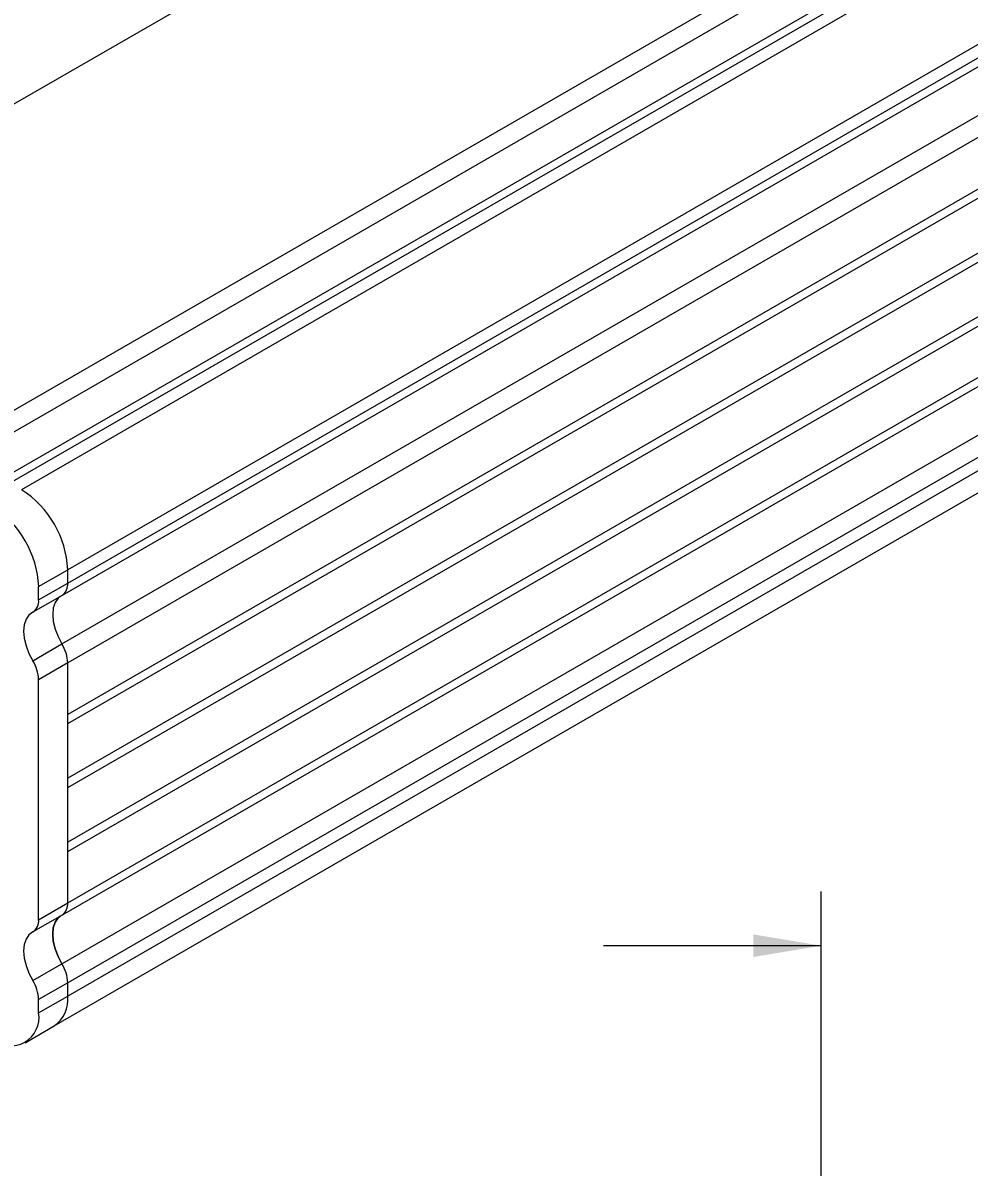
# Model space of a CAD drawing. Header units: inches. Extents: x 0.04 to 7.3, y 0.02 to 5.63.
# Drawn here: x 4.553 to 6.003, y 2.99 to 4.743 of the extents above; entities that cross this region are included whole.
import ezdxf

# ---------------------------------------------------------------- set-up
doc = ezdxf.new("R2010")
doc.units = ezdxf.units.IN
doc.header["$MEASUREMENT"] = 0
doc.styles.add('SLDTEXTSTYLE0', font='TXT', dxfattribs={"width": 0.75})
doc.dimstyles.new('SLDDIMSTYLE2', dxfattribs={"dimtxt": 0.091864, "dimasz": 0.104, "dimexe": 0, "dimexo": 0.0625, "dimgap": 0.022966, "dimtad": 0, "dimtih": 1, "dimtoh": 1, "dimrnd": 1e-09, "dimzin": 0, "dimdsep": 46, "dimtxsty": 'SLDTEXTSTYLE0', "dimsah": 1, "dimcen": 0.09, "dimadec": 0, "dimazin": 0, "dimtfac": 1, "dimtmove": 0, "dimatfit": 0, "dimfxl": 1, "dimfrac": 2, "dimtolj": 1, "dimtzin": 12, "dimarcsym": 0})

# ---------------------------------------------------------------- blocks, each defined once
blk = doc.blocks.new('_D_4')
at = {"color": 7, "linetype": 'Continuous', "lineweight": 0, "ltscale": 0.666667}
for p, q in [((5.7763, 2.4725), (5.7763, 3.4128)), ((6.2763, 2.6926), (6.2763, 3.4128)), ((5.7763, 3.3295), (5.4429, 3.3295)), ((6.2763, 3.3295), (6.548, 3.3295)), ((6.6565, 3.3288), (6.6285, 3.3288)), ((6.6285, 3.3288), (6.6285, 3.183)), ((7.1238, 3.3288), (7.1517, 3.3288)), ((7.1517, 3.3288), (7.1517, 3.183)), ((6.6285, 3.183), (6.6565, 3.183)), ((7.1517, 3.183), (7.1238, 3.183))]:
    blk.add_line(p, q, dxfattribs=at)
for points in [[(5.7763, 3.3295), (5.6723, 3.3468), (5.6723, 3.3122)], [(6.2763, 3.3295), (6.3803, 3.3122), (6.3803, 3.3468)]]:
    blk.add_solid(points, dxfattribs=at)
at = {"color": 7, "linetype": 'Continuous', "lineweight": 0, "ltscale": 0.666667, "char_height": 0.09186, "attachment_point": 1, "style": 'SLDTEXTSTYLE0'}
for s, insert in [('0.50in', (6.7218, 3.4659)), ('12.7mm', (6.6565, 3.3014))]:
    blk.add_mtext(s, dxfattribs=dict(at, insert=insert))

msp = doc.modelspace()

# ---------------------------------------------------------------- linework, layer by layer
at = {"color": 7, "linetype": 'Continuous', "lineweight": 15, "ltscale": 0.666667}
for p, q in [((5.5962, 5.2292), (4.1254, 4.3801)), ((4.4542, 4.0678), (6.1371, 5.0394)), ((6.1966, 5.0118), (4.5137, 4.0403)), ((6.2166, 5.0098), (4.5337, 4.0383)), ((6.2344, 4.9996), (4.5515, 4.028)), ((4.532, 4.1454), (6.0028, 4.9945)), ((6.3051, 4.8771), (4.6222, 3.9056)), ((4.6222, 3.885), (6.3051, 4.8566)), ((4.6139, 3.8667), (6.2968, 4.8383)), ((4.6132, 3.7918), (6.2961, 4.7633)), ((6.3051, 4.7343), (4.6222, 3.7628)), ((6.3051, 4.6555), (4.6222, 3.684)), ((4.6222, 3.6699), (6.3051, 4.6414)), ((6.3051, 4.5575), (4.6222, 3.586)), ((4.6222, 3.5719), (6.3051, 4.5434)), ((6.3051, 4.4596), (4.6222, 3.488)), ((4.6222, 3.4739), (6.3051, 4.4454)), ((4.6222, 3.3951), (6.3051, 4.3666)), ((4.6139, 3.3768), (6.2968, 4.3483)), ((4.6132, 3.3019), (6.2961, 4.2734)), ((6.3051, 4.2444), (4.6222, 3.2728)), ((6.3051, 4.2239), (4.6222, 3.2523)), ((4.6014, 3.2065), (6.2844, 4.1781)), ((4.5776, 3.8798), (4.6222, 3.9056)), ((4.6222, 3.885), (4.6222, 3.9056)), ((4.5776, 3.8593), (4.6222, 3.885)), ((4.5776, 3.8593), (4.5776, 3.8798)), ((4.5693, 3.841), (4.6139, 3.8667)), ((4.5686, 3.7661), (4.6132, 3.7918)), ((4.6222, 3.7628), (4.5776, 3.737)), ((4.6222, 3.3951), (4.6222, 3.7628)), ((4.6222, 3.684), (4.6222, 3.7628)), ((4.5776, 3.3694), (4.5776, 3.737)), ((4.6222, 3.586), (4.6222, 3.6699)), ((4.6222, 3.488), (4.6222, 3.5719)), ((4.6222, 3.3951), (4.6222, 3.4739)), ((4.5776, 3.3694), (4.6222, 3.3951)), ((4.5693, 3.3511), (4.6139, 3.3768)), ((4.5686, 3.2762), (4.6132, 3.3019)), ((4.6222, 3.2728), (4.5776, 3.2471)), ((4.6222, 3.2523), (4.6222, 3.2728)), ((4.5776, 3.2266), (4.6222, 3.2523)), ((4.5776, 3.2266), (4.5776, 3.2471)), ((4.5569, 3.1808), (4.6014, 3.2065))]:
    msp.add_line(p, q, dxfattribs=at)
at = {"color": 7, "linetype": 'Continuous', "lineweight": 15, "ltscale": 0.666667, "flags": 128}
for points in [[(4.6108, 3.865), (4.6073, 3.8619), (4.6028, 3.8554), (4.6001, 3.847), (4.5992, 3.8372), (4.6001, 3.8263), (4.6028, 3.8147), (4.6073, 3.8031), (4.6132, 3.7918)], [(4.6108, 3.865), (4.6073, 3.8619), (4.6028, 3.8554), (4.6001, 3.847), (4.5992, 3.8372), (4.6001, 3.8263), (4.6028, 3.8147), (4.6073, 3.8031), (4.6132, 3.7918)], [(4.5686, 3.8406), (4.5627, 3.8362), (4.5583, 3.8297), (4.5556, 3.8213), (4.5546, 3.8115), (4.5556, 3.8005), (4.5583, 3.789), (4.5627, 3.7774), (4.5686, 3.7661)], [(4.6108, 3.375), (4.6073, 3.372), (4.6028, 3.3655), (4.6001, 3.3571), (4.5992, 3.3472), (4.6001, 3.3363), (4.6028, 3.3248), (4.6073, 3.3132), (4.6132, 3.3019)], [(4.6132, 3.3019), (4.6073, 3.3132), (4.6028, 3.3248), (4.6001, 3.3363), (4.5992, 3.3472), (4.6001, 3.3571), (4.6028, 3.3655), (4.6073, 3.372), (4.6105, 3.3749)], [(4.5686, 3.3507), (4.5627, 3.3463), (4.5583, 3.3397), (4.5556, 3.3314), (4.5546, 3.3215), (4.5556, 3.3106), (4.5583, 3.2991), (4.5627, 3.2875), (4.5686, 3.2762)]]:
    msp.add_lwpolyline(points, dxfattribs=at)
at = {"color": 7, "linetype": 'Continuous', "lineweight": 15, "ltscale": 0.444444}
for centre, radius, start, end in [((4.4686, 3.8986), 0.1537, 2.6055, 57.3945), ((4.4241, 3.8729), 0.1537, 2.6055, 57.3945), ((4.6023, 3.883), 0.02, 305.4558, 5.8563), ((4.558, 3.8572), 0.0197, 302.6065, 6.1066), ((4.5639, 3.7607), 0.0583, 2.0583, 32.2697), ((4.5193, 3.735), 0.0583, 2.0583, 32.2697), ((4.6023, 3.3931), 0.02, 305.4558, 5.8563), ((4.558, 3.3673), 0.0197, 302.6065, 6.1066), ((4.5639, 3.2707), 0.0583, 2.0583, 32.2697), ((4.5193, 3.245), 0.0583, 2.0583, 32.2697), ((4.5732, 3.2469), 0.0493, 305.0133, 6.2988), ((4.5345, 3.2196), 0.0437, 230.7967, 9.214)]:
    msp.add_arc(centre, radius, start, end, dxfattribs=at)

# ---------------------------------------------------------------- dimensions: what is measured, and where the dimension line sits
at = {"color": 7, "linetype": 'Continuous', "lineweight": 0, "ltscale": 0.666667}
dim = msp.add_linear_dim(base=(6.2763, 3.3295), p1=(5.7763, 2.4392), p2=(6.2763, 2.6593), dimstyle='SLDDIMSTYLE2', dxfattribs=at)
dim.commit()
dim.dimension.update_dxf_attribs({"geometry": '_D_4', "text_midpoint": (6.8901, 3.3295), "dimtype": 160})

doc.saveas('drawing.dxf')
